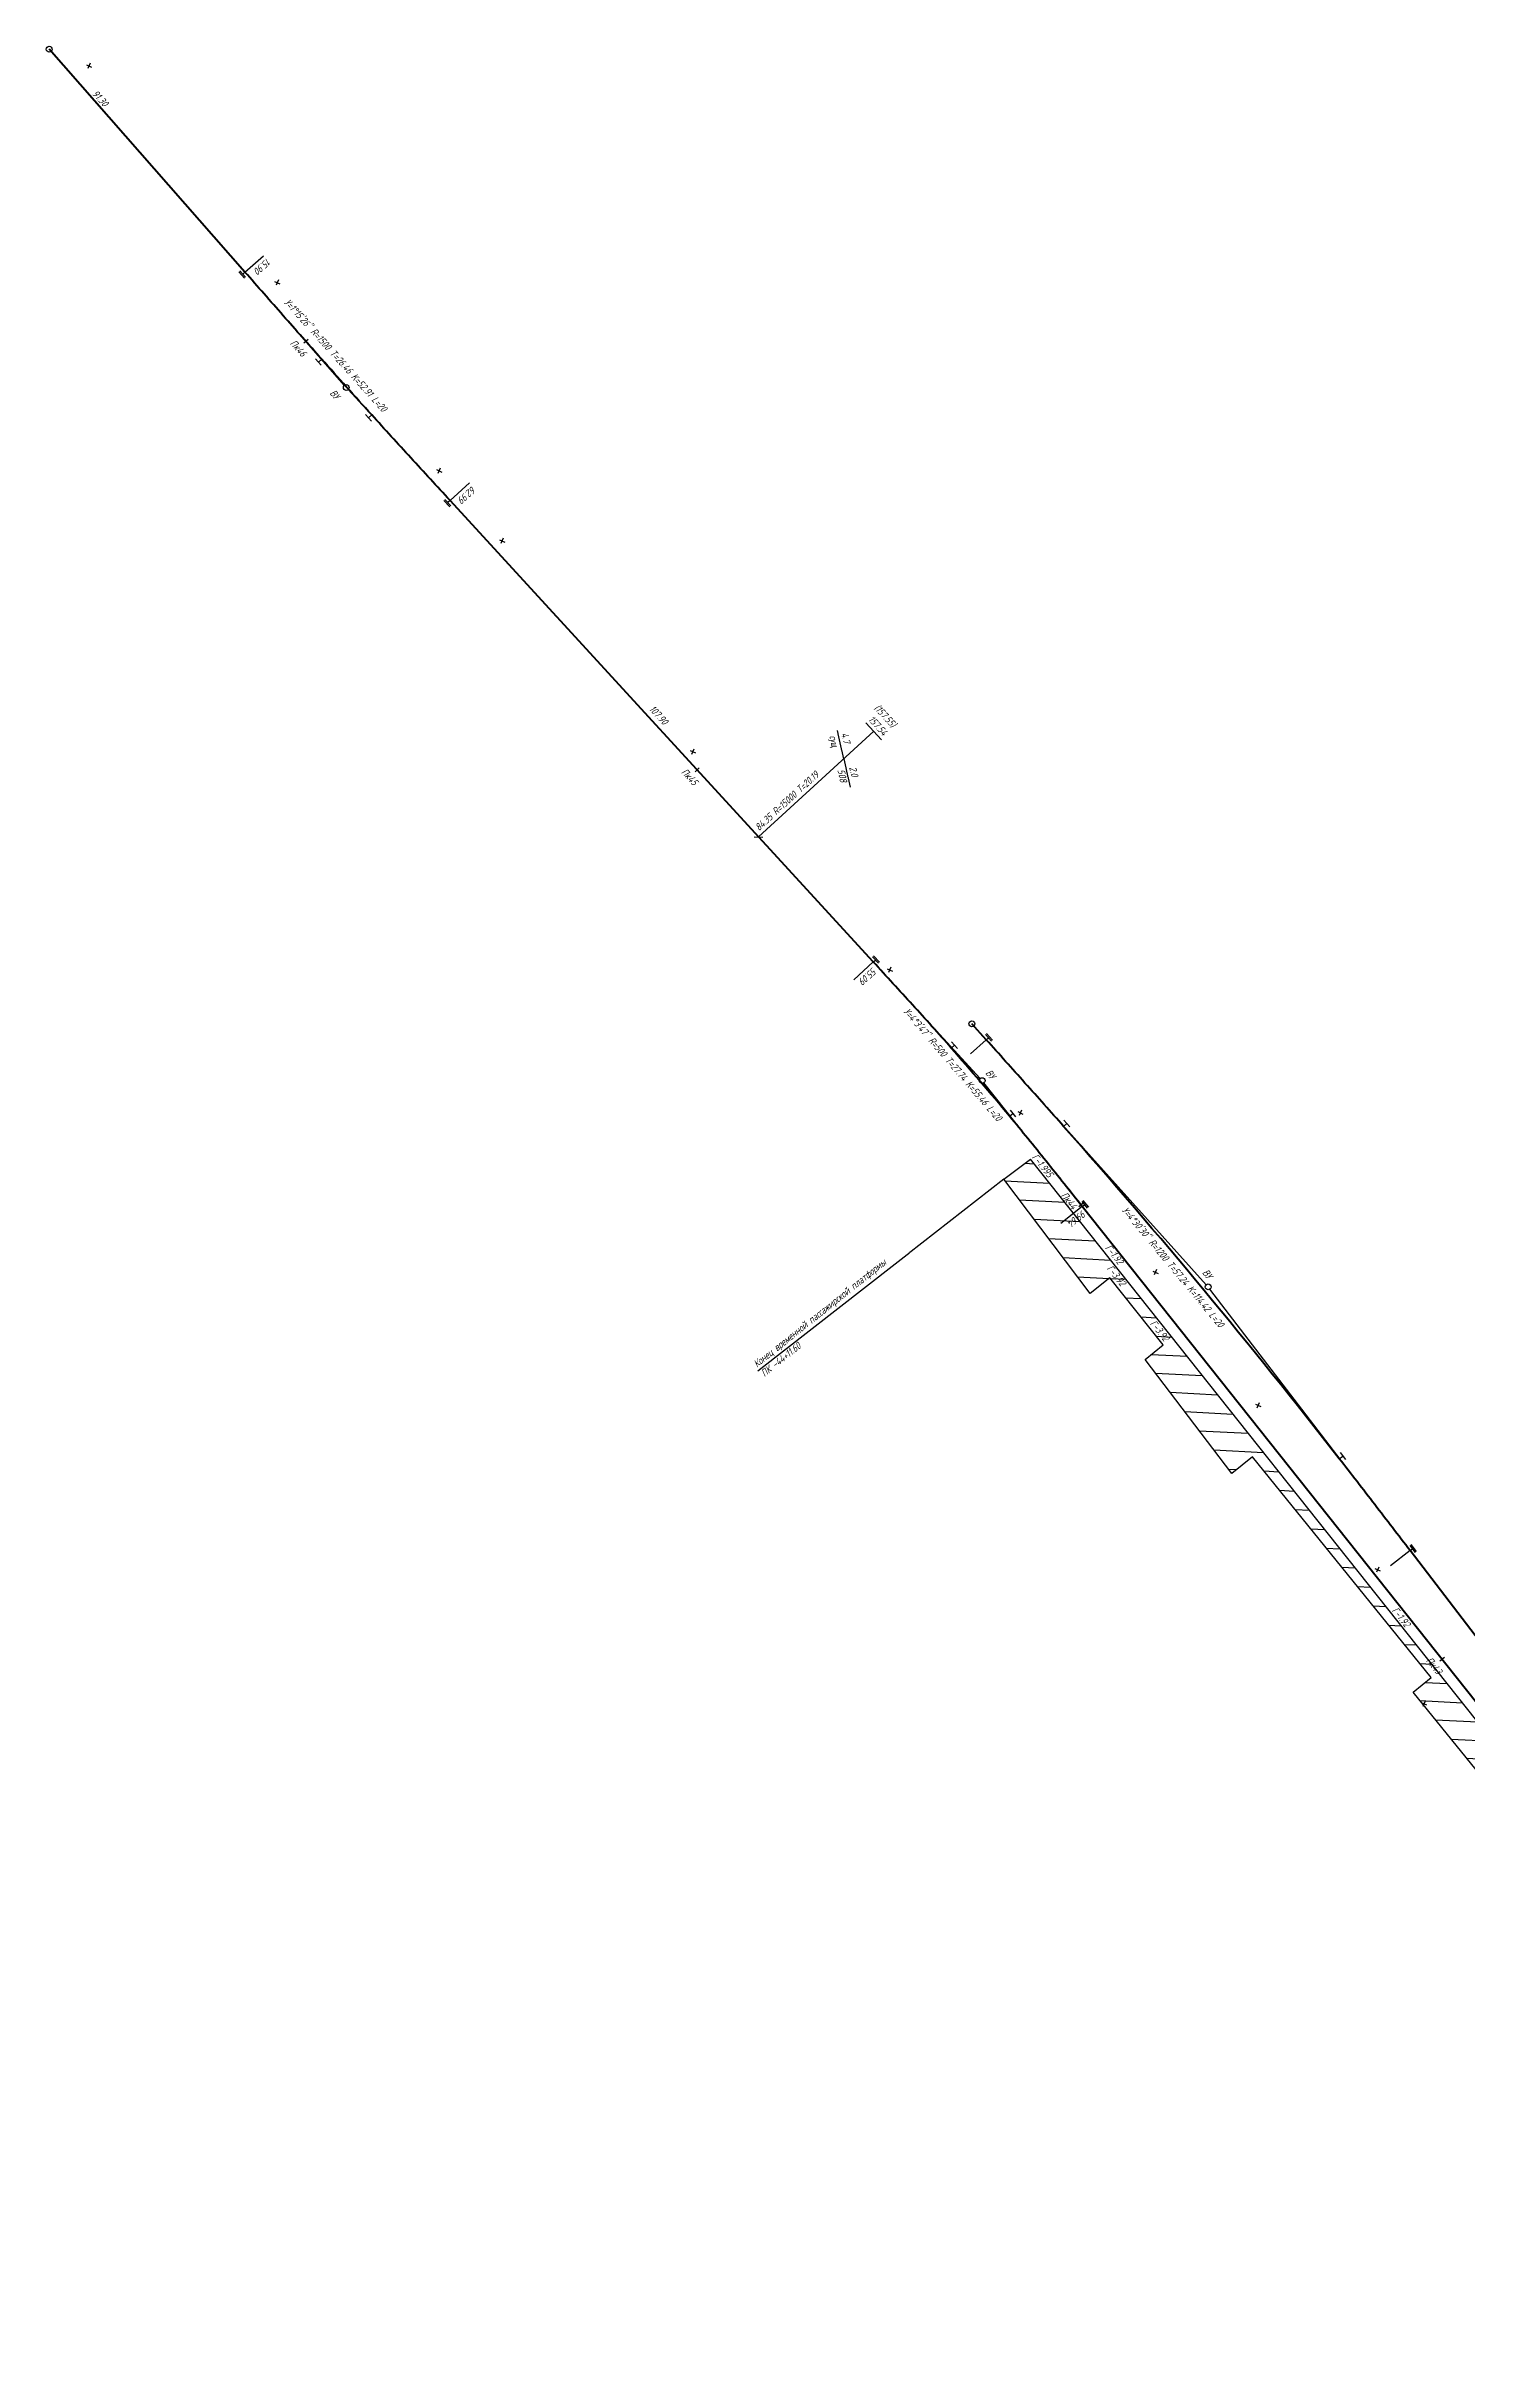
# Model space of a CAD drawing. Extents: x 8609 to 10186, y 10524 to 14399.
# Drawn here: x 8608.7 to 8853.5, y 13999.8 to 14398.9 of the extents above; entities that cross this region are included whole.
import ezdxf
from ezdxf.enums import TextEntityAlignment as Align

# ---------------------------------------------------------------- set-up
doc = ezdxf.new("R2010")
doc.units = 0
for name, color, linetype, lineweight in [('Зеленые временные иссо', 3, 'Continuous', 30), ('Зеленые кресты', 3, 'Continuous', 30), ('Зеленые параметры кривых', 3, 'Continuous', 30), ('Зеленые пути', 3, 'Continuous', 30), ('Зеленые пути габариты', 3, 'Continuous', 30), ('Зеленые пути пикетаж', 3, 'Continuous', 30), ('Зеленые пути прямые вставки', 3, 'Continuous', 30), ('Зеленые пути уклоноуказатели', 3, 'Continuous', 30)]:
    doc.layers.add(name, color=color, linetype=linetype, lineweight=lineweight)
doc.styles.get("Standard").update_dxf_attribs({"font": 'spds.shx', "width": 0.9, "oblique": 15, "height": 1.25})
doc.styles.add('Параметры кривых', font='SPDS.shx', dxfattribs={"oblique": 15, "height": 2.5})
doc.styles.add('СПДС', font='spds.shx', dxfattribs={"width": 0.9, "oblique": 15, "height": 2.5})
doc.styles.add('Уклоноуказатели', font='SPDS.shx', dxfattribs={"oblique": 15, "height": 2.5})

# ---------------------------------------------------------------- blocks, each defined once
blk = doc.blocks.new('alignment_tc_sign')
at = {"color": 0, "linetype": 'ByBlock', "lineweight": -2}
for p, q in [((-1.5, 1.5), (1.5, 1.5)), ((-1.5, 1), (1.5, 1)), ((0, 0), (0, 1))]:
    blk.add_line(p, q, dxfattribs=at)
blk = doc.blocks.new('alignment_cc_sign')
at = {"color": 0, "linetype": 'ByBlock', "lineweight": -2}
for p, q in [((-1.5, 1.5), (1.5, 1.5)), ((0, 0), (0, 1.5))]:
    blk.add_line(p, q, dxfattribs=at)
blk = doc.blocks.new('stationing')
at = {"color": 3, "lineweight": 30}
blk.add_line((0, 1), (0, -1), dxfattribs=at)

msp = doc.modelspace()

# ---------------------------------------------------------------- hatches: boundary and pattern name
at = {"layer": 'Зеленые временные иссо', "lineweight": 30}
h = msp.add_hatch(dxfattribs=at)
h.set_pattern_fill('ANSI31', color=3, angle=132)
h.paths.add_polyline_path([(8778.18, 14207.11), (8773.62, 14203.63), (8788.51, 14183.93), (8791.87, 14186.65), (8801.07, 14175.07), (8797.95, 14172.59), (8812.88, 14152.93), (8816.46, 14155.8), (8847.21, 14117.74), (8844.11, 14115.24), (8937.66, 13999.86), (8940.81, 14002.37), (8900.95, 14052.54)])

# ---------------------------------------------------------------- linework, layer by layer
at = {"layer": 'Зеленые временные иссо', "color": 3, "lineweight": 30}
for p in [(8773.62, 14203.63), (8900.95, 14052.54)]:
    msp.add_line(p, (8778.18, 14207.11), dxfattribs=at)
msp.add_lwpolyline([(8937.66, 13999.86), (8844.11, 14115.24), (8847.21, 14117.74), (8816.46, 14155.8), (8812.88, 14152.93), (8797.95, 14172.59), (8801.07, 14175.07), (8791.87, 14186.65), (8788.51, 14183.93), (8773.62, 14203.63)], dxfattribs=at)
at = {"layer": 'Зеленые кресты', "color": 3, "lineweight": 30}
for p, q in [((8615.56, 14395.73), (8616.47, 14395.32)), ((8616.21, 14395.98), (8615.81, 14395.07)), ((8675.86, 14325.94), (8676.77, 14325.53)), ((8676.52, 14326.19), (8676.11, 14325.28)), ((8686.72, 14313.86), (8687.64, 14313.46)), ((8687.38, 14314.12), (8686.98, 14313.2)), ((8719.57, 14277.51), (8720.48, 14277.11)), ((8720.23, 14277.77), (8719.83, 14276.85)), ((8816.97, 14164.86), (8817.88, 14164.45)), ((8817.63, 14165.11), (8817.22, 14164.2)), ((8837.54, 14136.54), (8838.46, 14136.14)), ((8838.2, 14136.8), (8837.8, 14135.89)), ((8845.53, 14113.44), (8846.45, 14113.04)), ((8846.19, 14113.7), (8845.79, 14112.78))]:
    msp.add_line(p, q, dxfattribs=at)
at = {"layer": 'Зеленые пути', "color": 3, "lineweight": 30}
for p, q in [((8642.88, 14359.98), (8646.09, 14362.81)), ((8642.88, 14359.98), (8660, 14340.47)), ((8678.21, 14320.6), (8660.66, 14339.73)), ((8678.21, 14320.6), (8681.57, 14323.68)), ((8751.13, 14241.08), (8747.77, 14238)), ((8751.13, 14241.08), (8769.54, 14221.01)), ((8770.59, 14227.67), (8767.89, 14225.24)), ((8787.13, 14198.92), (8770.19, 14220.25)), ((8787.13, 14198.92), (8783.46, 14196)), ((8843.6, 14139.62), (8809.13, 14184.68)), ((8843.6, 14139.62), (8840.2, 14137.01))]:
    msp.add_line(p, q, dxfattribs=at)
for centre in [(8609.16, 14398.4), (8609.16, 14398.4), (8660.33, 14340.1), (8768.11, 14230.42), (8769.88, 14220.64), (8808.82, 14185.08)]:
    msp.add_circle(centre, 0.5, dxfattribs=at)
at = {"layer": 'Зеленые пути уклоноуказатели', "color": 3}
for p, q in [((8742.25, 14272.63), (8751.2, 14280.84)), ((8749.85, 14282.31), (8752.55, 14279.36)), ((8731.36, 14262.64), (8742.25, 14272.63)), ((8730.61, 14262.68), (8732.11, 14262.61))]:
    msp.add_line(p, q, dxfattribs=at)

# ---------------------------------------------------------------- block references
at = {"layer": 'Зеленые пути', "color": 3, "lineweight": 30}
for name, p, xscale, yscale, zscale, rotation in [('alignment_tc_sign', (8642.88, 14359.98), 0.4999999999999987, 0.4999999999999987, 0.4999999999999987, 131.2669604507522), ('alignment_cc_sign', (8656.1, 14344.98), 0.5, 0.5, 0.5, 131.648931949896), ('alignment_cc_sign', (8664.72, 14335.37), 0.4999999999999969, 0.4999999999999969, 0.4999999999999969, 132.1421125891059), ('alignment_tc_sign', (8678.21, 14320.6), 0.5, 0.5, 0.5, 132.5240840882497), ('alignment_tc_sign', (8751.13, 14241.08), 0.4999999999999999, 0.4999999999999999, 0.4999999999999999, 312.524082494388), ('alignment_cc_sign', (8764.55, 14226.25), 0.4999999999999999, 0.4999999999999999, 0.4999999999999999, 311.378164581862), ('alignment_tc_sign', (8770.59, 14227.67), 0.5, 0.5, 0.5, 311.9196688094498), ('alignment_cc_sign', (8774.59, 14214.5), 0.5, 0.5, 0.5, 309.6068916244026), ('alignment_cc_sign', (8783.91, 14212.75), 0.4999999999999999, 0.4999999999999999, 0.4999999999999999, 311.4422044355201), ('alignment_tc_sign', (8787.13, 14198.92), 0.4999999999999998, 0.4999999999999998, 0.4999999999999998, 308.4609771269712), ('alignment_cc_sign', (8831.4, 14155.47), 0.5, 0.5, 0.5, 307.8888531613343), ('alignment_tc_sign', (8843.6, 14139.62), 0.5, 0.5, 0.5, 307.4113887874045)]:
    msp.add_blockref(name, p, dxfattribs=dict(at, xscale=xscale, yscale=yscale, zscale=zscale, rotation=rotation))
at = {"layer": 'Зеленые пути пикетаж', "color": 3, "lineweight": 30, "xscale": 0.5, "yscale": 0.5, "zscale": 0.5}
for p, rotation in [((8653.38, 14348.05), 311.5084263072469), ((8720.78, 14274.18), 312.5240754368277), ((8786.91, 14199.2), 308.4613423147208), ((8849.11, 14120.9), 308.4609871448839)]:
    msp.add_blockref('stationing', p, dxfattribs=dict(at, rotation=rotation))

# ---------------------------------------------------------------- texts
at = {"layer": 'Зеленые пути пикетаж', "color": 3, "lineweight": 30, "oblique": 15, "width": 0.9}
for s, rotation, p in [('Пк46', 311.5084, (8651.6, 14346.47)), ('Пк45', 312.5241, (8719.03, 14272.57)), ('Пк44', 308.4613, (8784.37, 14199.57)), ('Пк43', 308.461, (8847.25, 14119.42))]:
    msp.add_text(s, height=1.25, rotation=rotation, dxfattribs=at).set_placement(p, align=Align.CENTER)
at = {"layer": 'Зеленые пути уклоноуказатели', "color": 3, "insert": (8730.59, 14264.5), "char_height": 1.25, "attachment_point": 1, "rotation": 42.5241, "style": 'Уклоноуказатели'}
msp.add_mtext_dynamic_manual_height_columns('84.35 R=15000 Т=20.19', width=18.2605, gutter_width=6.25, heights=[0], dxfattribs=at)

# ---------------------------------------------------------------- next in the draw order: texts
at = {"layer": 'Зеленые пути габариты', "color": 3, "lineweight": 30, "char_height": 1.25, "attachment_point": 1, "rotation": 308.6252, "style": 'СПДС', "bg_fill": 3, "box_fill_scale": 1, "bg_fill_color": 256, "bg_fill_transparency": 0}
for s, insert in [('Г-1.92', (8791.94, 14192.55)), ('Г-3.92', (8799.68, 14179.52)), ('Г-1.92', (8841.36, 14130.06))]:
    msp.add_mtext_dynamic_manual_height_columns(s, width=0.3788, gutter_width=12.5, heights=[0], dxfattribs=dict(at, insert=insert))

# ---------------------------------------------------------------- next in the draw order: texts
at = {"layer": 'Зеленые пути габариты', "color": 3, "lineweight": 30, "insert": (8792.23, 14189.01), "char_height": 1.25, "attachment_point": 1, "rotation": 308.6252, "style": 'СПДС', "bg_fill": 3, "box_fill_scale": 1, "bg_fill_color": 256, "bg_fill_transparency": 0}
msp.add_mtext_dynamic_manual_height_columns('Г-3.92', width=0.3788, gutter_width=12.5, heights=[0], dxfattribs=at)

# ---------------------------------------------------------------- next in the draw order: linework, layer by layer
at = {"layer": 'Зеленые пути', "color": 3, "lineweight": 30}
msp.add_line((8770.59, 14227.67), (8808.49, 14185.45), dxfattribs=at)
at = {"layer": 'Зеленые пути', "color": 3, "lineweight": 70, "flags": 128}
for points in [[(9102.24, 13775.61), (9044.18, 13863.95, 0.000326), (9037.31, 13874.39, 0.000977), (9030.41, 13884.81, 0.001628), (9023.46, 13895.2, 0.002279), (9016.42, 13905.54, 0.012029), (8982.58, 13952.31, 0.002279), (8974.97, 13962.22, 0.001628), (8967.27, 13972.07, 0.000977), (8959.53, 13981.88, 0.000326), (8951.76, 13991.67), (8787.13, 14198.92, 0.00125), (8780.9, 14206.74, 0.00375), (8774.59, 14214.5, 0.007729), (8764.55, 14226.25, 0.00375), (8757.88, 14233.7, 0.00125), (8751.13, 14241.08), (8678.21, 14320.6, -0.000417), (8671.45, 14327.97, -0.00125), (8664.72, 14335.37, -0.002152), (8656.1, 14344.98, -0.00125), (8649.48, 14352.47, -0.000417), (8642.88, 14359.98), (8609.16, 14398.4)], [(8957.48, 13993.03, -0.000781), (8951.04, 14000.67, -0.002344), (8944.65, 14008.36, -0.005751), (8933.12, 14022.71, -0.002344), (8926.99, 14030.61, -0.000781), (8920.91, 14038.54), (8843.6, 14139.62, 0.000521), (8837.52, 14147.55, 0.001563), (8831.4, 14155.47, 0.015506), (8783.91, 14212.75, 0.001563), (8777.26, 14220.22, 0.000521), (8770.59, 14227.67), (8768.11, 14230.42)]]:
    msp.add_lwpolyline(points, format="xyb", dxfattribs=at)

# ---------------------------------------------------------------- next in the draw order: texts
at = {"layer": 'Зеленые временные иссо', "color": 3, "lineweight": 30, "insert": (8730.3, 14172.12), "char_height": 1.25, "attachment_point": 1, "rotation": 38.6655, "bg_fill": 3, "box_fill_scale": 1, "bg_fill_color": 256, "bg_fill_transparency": 0}
msp.add_mtext_dynamic_manual_height_columns('Конец временной пассажирской платформы\\PПК -44+11.60', width=32.9291, gutter_width=6.25, heights=[0], dxfattribs=at)
at = {"layer": 'Зеленые параметры кривых', "color": 3, "lineweight": 30, "char_height": 1.25, "attachment_point": 1, "style": 'Параметры кривых', "bg_fill": 3, "box_fill_scale": 1, "bg_fill_color": 256, "bg_fill_transparency": 0}
for s, width, insert, rotation in [('15.90', 0.7865, (8647.51, 14361.57), 221.267), ('У=1°15\'26" R=1500 T=26.46 K=52.91 L=20', 32.3179, (8650.5, 14355.51), 311.8955), ('62.99', 0.8663, (8682.82, 14322.25), 221.267), ('55.09', 1.8549, (8751.87, 14239.34), 222.5241), ('У=4°30\'30" R=1200 T=57.24 K=114.42 L=20', 33.8129, (8794.86, 14199.01), 309.6655), ('99.64', 0.8265, (8787.96, 14197.46), 218.461)]:
    msp.add_mtext_dynamic_manual_height_columns(s, width=width, gutter_width=6.25, heights=[0], dxfattribs=dict(at, insert=insert, rotation=rotation))
at = {"layer": 'Зеленые пути габариты', "color": 3, "lineweight": 30, "insert": (8779.33, 14208.19), "char_height": 1.25, "attachment_point": 1, "rotation": 308.6252, "style": 'СПДС', "bg_fill": 3, "box_fill_scale": 1, "bg_fill_color": 256, "bg_fill_transparency": 0}
msp.add_mtext_dynamic_manual_height_columns('Г-1.995', width=0.3788, gutter_width=12.5, heights=[0], dxfattribs=at)
at = {"layer": 'Зеленые пути прямые вставки', "color": 3, "lineweight": 30, "insert": (8617.4, 14391.5), "char_height": 1.25, "attachment_point": 1, "rotation": 311.8955, "style": 'Параметры кривых', "bg_fill": 3, "box_fill_scale": 1, "bg_fill_color": 256, "bg_fill_transparency": 0}
msp.add_mtext_dynamic_manual_height_columns('91.30', width=0.8622, gutter_width=6.25, heights=[0], dxfattribs=at)
at = {"layer": 'Зеленые пути прямые вставки', "color": 3, "lineweight": 30, "insert": (8713.33, 14285.46), "char_height": 1.25, "attachment_point": 1, "rotation": 312.5241, "bg_fill": 3, "box_fill_scale": 1, "bg_fill_color": 256, "bg_fill_transparency": 0}
msp.add_mtext_dynamic_manual_height_columns('107.90', width=1.928, gutter_width=6.25, heights=[0], dxfattribs=at)
at = {"layer": 'Зеленые пути уклоноуказатели', "color": 3, "char_height": 1.25, "attachment_point": 1, "style": 'Уклоноуказатели', "bg_fill": 3, "box_fill_scale": 1, "bg_fill_color": 256, "bg_fill_transparency": 0}
for s, width, insert, rotation in [('\\pi-2.1975;(157.55)\\P\\pi-1.41132;157.54', 1.5724, (8753.56, 14284.01), 312.5241), ('2.0\\P508', 1.6283, (8748.19, 14274.89), 282.5241)]:
    msp.add_mtext_dynamic_manual_height_columns(s, width=width, gutter_width=6.25, heights=[0], dxfattribs=dict(at, insert=insert, rotation=rotation))
at = {"layer": 'Зеленые пути уклоноуказатели', "color": 18, "true_color": 0x000000, "insert": (8746.8, 14280.73), "char_height": 1.25, "attachment_point": 1, "rotation": 282.5241, "style": 'Уклоноуказатели', "bg_fill": 3, "box_fill_scale": 1, "bg_fill_color": 256, "bg_fill_transparency": 0}
msp.add_mtext_dynamic_manual_height_columns('4.7\\Pсущ', width=2.7968, gutter_width=6.25, heights=[0], dxfattribs=at)

# ---------------------------------------------------------------- next in the draw order: linework, layer by layer
at = {"layer": 'Зеленые временные иссо', "color": 3, "lineweight": 30, "flags": 128}
msp.add_lwpolyline([(8773.62, 14203.63), (8731.25, 14170.54)], dxfattribs=at)
at = {"layer": 'Зеленые кресты', "color": 3, "lineweight": 30}
for p, q in [((8648.65, 14358.64), (8648.25, 14357.72)), ((8647.99, 14358.38), (8648.91, 14357.98)), ((8753.5, 14239.91), (8754.42, 14239.5)), ((8754.16, 14240.16), (8753.76, 14239.25)), ((8799.26, 14187.81), (8800.18, 14187.41)), ((8799.92, 14188.07), (8799.52, 14187.15))]:
    msp.add_line(p, q, dxfattribs=at)
at = {"layer": 'Зеленые пути уклоноуказатели', "color": 18, "true_color": 0x000000}
msp.add_line((8746.04, 14276.11), (8744.96, 14280.99), dxfattribs=at)
at = {"layer": 'Зеленые пути уклоноуказатели', "color": 3}
msp.add_line((8746.04, 14276.11), (8747.13, 14271.23), dxfattribs=at)

# ---------------------------------------------------------------- next in the draw order: texts
at = {"layer": 'Зеленые параметры кривых', "color": 3, "lineweight": 30, "char_height": 1.25, "attachment_point": 1, "bg_fill": 3, "box_fill_scale": 1, "bg_fill_color": 256, "bg_fill_transparency": 0}
for width, insert, rotation in [(0.8566, (8658.33, 14339.89), 311.6728), (1.4659, (8808.68, 14188.3), 309.6828)]:
    msp.add_mtext_dynamic_manual_height_columns('ВУ', width=width, gutter_width=6.25, heights=[0], dxfattribs=dict(at, insert=insert, rotation=rotation))
at = {"layer": 'Зеленые параметры кривых', "color": 3, "lineweight": 30, "insert": (8757.23, 14233.27), "char_height": 1.25, "attachment_point": 1, "rotation": 310.4925, "style": 'Параметры кривых', "bg_fill": 3, "box_fill_scale": 1, "bg_fill_color": 256, "bg_fill_transparency": 0}
msp.add_mtext_dynamic_manual_height_columns('У=4°3\'47" R=500 T=27.74 K=55.46 L=20', width=31.9374, gutter_width=6.25, heights=[0], dxfattribs=at)

# ---------------------------------------------------------------- next in the draw order: linework, layer by layer
at = {"layer": 'Зеленые кресты', "color": 3, "lineweight": 30}
for p, q in [((8776, 14215.29), (8776.91, 14214.88)), ((8776.65, 14215.54), (8776.25, 14214.63))]:
    msp.add_line(p, q, dxfattribs=at)

# ---------------------------------------------------------------- next in the draw order: texts
at = {"layer": 'Зеленые параметры кривых', "color": 3, "lineweight": 30, "insert": (8771.31, 14222.7), "char_height": 1.25, "attachment_point": 1, "rotation": 310.5702, "bg_fill": 3, "box_fill_scale": 1, "bg_fill_color": 256, "bg_fill_transparency": 0}
msp.add_mtext_dynamic_manual_height_columns('ВУ', width=0.5602, gutter_width=6.25, heights=[0], dxfattribs=at)

doc.saveas('drawing.dxf')
